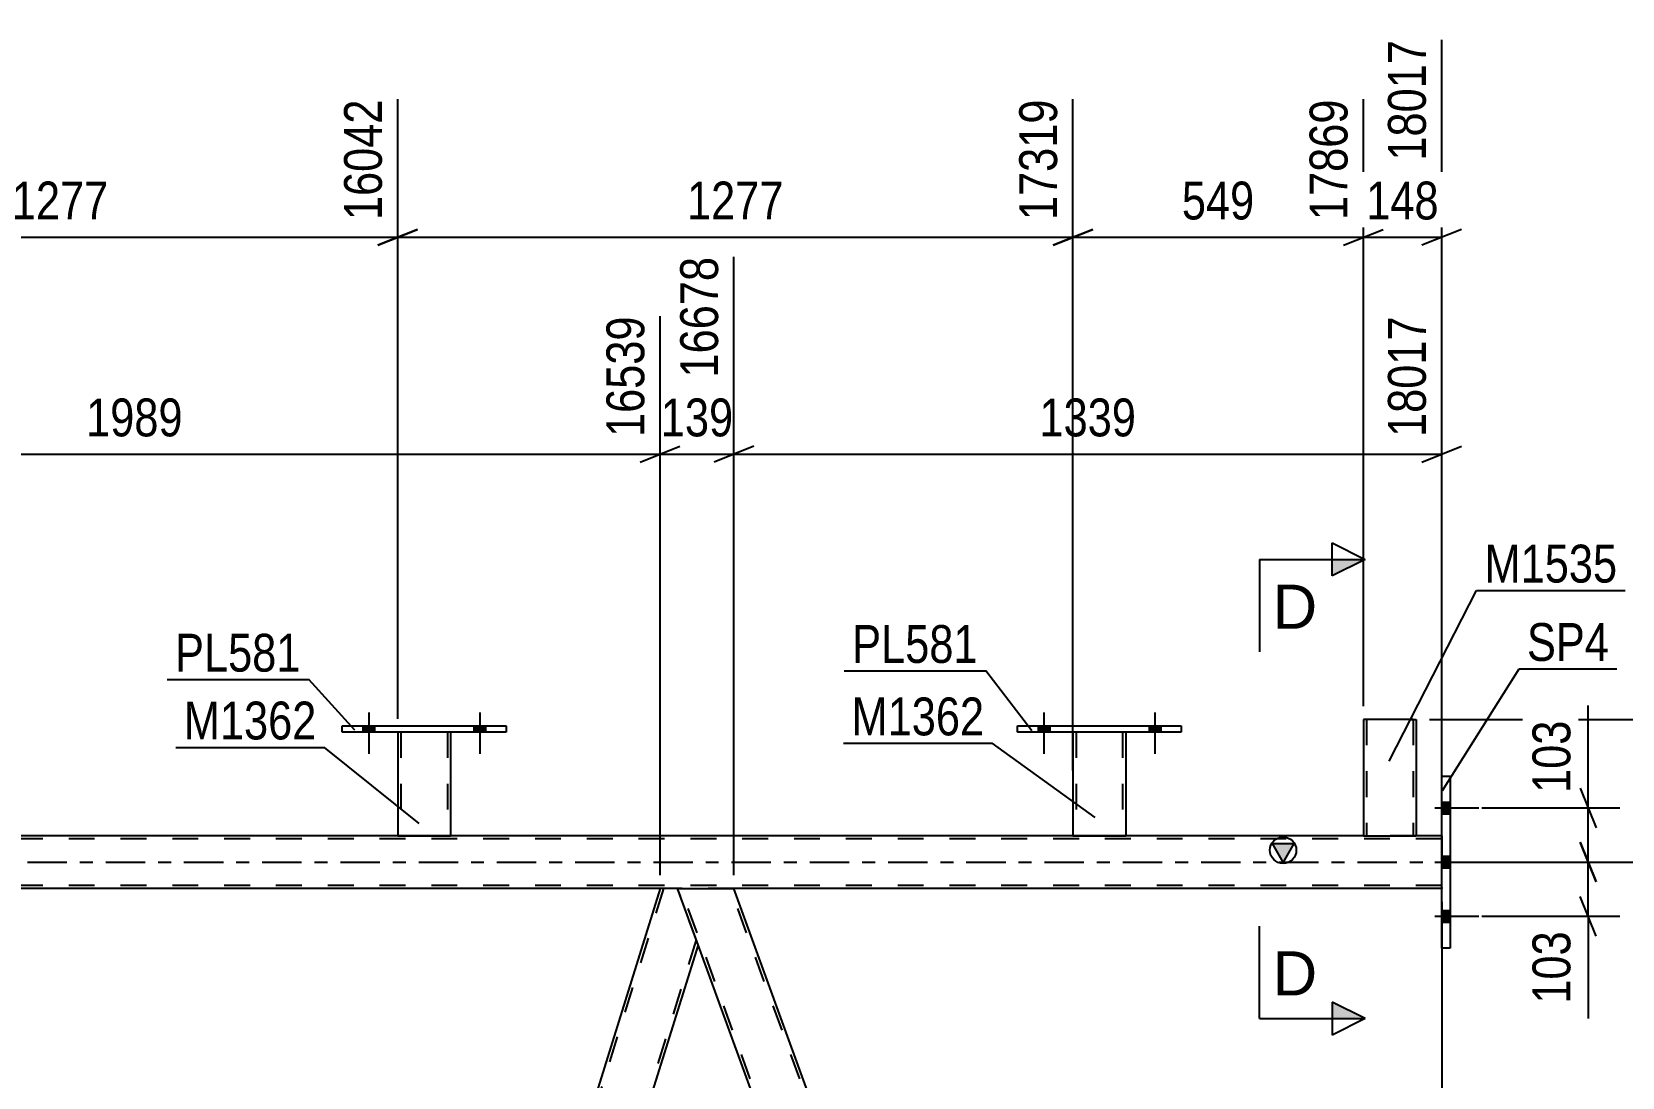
# Model space of a CAD drawing. Header units: millimetres. Extents: x 0 to 841, y 0 to 594.
# Drawn here: x 660.3 to 780.6, y 428.7 to 507.8 of the extents above; entities that cross this region are included whole.
import ezdxf

# ---------------------------------------------------------------- set-up
doc = ezdxf.new("R2010")
doc.units = ezdxf.units.MM
doc.linetypes.add('DXK_LINE_DOT2', pattern=[3.9198, 1.9599, -1.9599])
doc.linetypes.add('DXK_LINE_DOT3', pattern=[5.9187, 2.979, -0.9799, 0.9799, -0.9799])
doc.styles.add('Arial', font='ARIAL.TTF', dxfattribs={"height": 0.2})
doc.styles.add('Arial Narrow', font='ARIALN.TTF', dxfattribs={"height": 0.2})

# ---------------------------------------------------------------- blocks, each defined once
blk = doc.blocks.new('Bolt-283133386-3251 - 3202')
at = {"linetype": 'Continuous'}
for points in [[(736.39, 454.84), (737.27, 454.84), (737.27, 455.32), (736.39, 455.32)], [(744.79, 454.84), (745.67, 454.84), (745.67, 455.32), (744.79, 455.32)]]:
    blk.add_hatch(color=1, dxfattribs=at).paths.add_polyline_path(points)
at = {"color": 1, "linetype": 'Continuous'}
for p, q in [((736.83, 456.32), (736.83, 453.2)), ((745.23, 456.32), (745.23, 453.2)), ((736.39, 455.32), (736.39, 454.84)), ((737.27, 455.32), (737.27, 454.84)), ((744.79, 455.32), (744.79, 454.84)), ((745.67, 455.32), (745.67, 454.84))]:
    blk.add_line(p, q, dxfattribs=at)
blk = doc.blocks.new('Part-283133386-3346 - 3202')
at = {"color": 2, "linetype": 'Continuous'}
for p, q in [((734.83, 454.84), (734.83, 455.32)), ((734.83, 455.32), (747.23, 455.32)), ((747.23, 454.84), (734.83, 454.84)), ((747.23, 455.32), (747.23, 454.84))]:
    blk.add_line(p, q, dxfattribs=at)
blk = doc.blocks.new('Bolt-283133386-3252 - 3202')
at = {"linetype": 'Continuous'}
for points in [[(736.39, 454.84), (737.27, 454.84), (737.27, 455.32), (736.39, 455.32)], [(744.79, 454.84), (745.67, 454.84), (745.67, 455.32), (744.79, 455.32)]]:
    blk.add_hatch(color=1, dxfattribs=at).paths.add_polyline_path(points)
at = {"color": 1, "linetype": 'Continuous'}
for p, q in [((736.83, 456.32), (736.83, 453.2)), ((745.23, 456.32), (745.23, 453.2)), ((736.39, 455.32), (736.39, 454.84)), ((737.27, 455.32), (737.27, 454.84)), ((744.79, 455.32), (744.79, 454.84)), ((745.67, 455.32), (745.67, 454.84))]:
    blk.add_line(p, q, dxfattribs=at)
blk = doc.blocks.new('Bolt-283133386-3253 - 3202')
at = {"linetype": 'Continuous'}
for points in [[(685.31, 454.84), (686.19, 454.84), (686.19, 455.32), (685.31, 455.32)], [(693.71, 454.84), (694.59, 454.84), (694.59, 455.32), (693.71, 455.32)]]:
    blk.add_hatch(color=1, dxfattribs=at).paths.add_polyline_path(points)
at = {"color": 1, "linetype": 'Continuous'}
for p, q in [((685.75, 456.32), (685.75, 453.2)), ((694.15, 456.32), (694.15, 453.2)), ((685.31, 455.32), (685.31, 454.84)), ((686.19, 455.32), (686.19, 454.84)), ((693.71, 455.32), (693.71, 454.84)), ((694.59, 455.32), (694.59, 454.84))]:
    blk.add_line(p, q, dxfattribs=at)
blk = doc.blocks.new('Bolt-283133386-3254 - 3202')
at = {"linetype": 'Continuous'}
for points in [[(685.31, 454.84), (686.19, 454.84), (686.19, 455.32), (685.31, 455.32)], [(693.71, 454.84), (694.59, 454.84), (694.59, 455.32), (693.71, 455.32)]]:
    blk.add_hatch(color=1, dxfattribs=at).paths.add_polyline_path(points)
at = {"color": 1, "linetype": 'Continuous'}
for p, q in [((685.75, 456.32), (685.75, 453.2)), ((694.15, 456.32), (694.15, 453.2)), ((685.31, 455.32), (685.31, 454.84)), ((686.19, 455.32), (686.19, 454.84)), ((693.71, 455.32), (693.71, 454.84)), ((694.59, 455.32), (694.59, 454.84))]:
    blk.add_line(p, q, dxfattribs=at)
blk = doc.blocks.new('Bolt-283133386-3278 - 3202')
at = {"linetype": 'Continuous'}
for points in [[(767.57, 448.66), (767.57, 449.54), (766.93, 449.54), (766.93, 448.66)], [(767.57, 448.66), (767.57, 449.54), (766.93, 449.54), (766.93, 448.66)], [(767.57, 448.66), (767.57, 449.54), (766.93, 449.54), (766.93, 448.66)], [(767.57, 444.56), (767.57, 445.44), (766.93, 445.44), (766.93, 444.56)], [(767.57, 444.56), (767.57, 445.44), (766.93, 445.44), (766.93, 444.56)], [(767.57, 440.46), (767.57, 441.34), (766.93, 441.34), (766.93, 440.46)], [(767.57, 440.46), (767.57, 441.34), (766.93, 441.34), (766.93, 440.46)], [(767.57, 440.46), (767.57, 441.34), (766.93, 441.34), (766.93, 440.46)]]:
    blk.add_hatch(color=1, dxfattribs=at).paths.add_polyline_path(points)
at = {"color": 1, "linetype": 'Continuous'}
for p, q in [((766.41, 449.1), (769.73, 449.1)), ((766.41, 449.1), (769.73, 449.1)), ((766.41, 449.1), (769.73, 449.1)), ((766.93, 449.54), (767.57, 449.54)), ((766.93, 449.54), (767.57, 449.54)), ((766.93, 449.54), (767.57, 449.54)), ((766.93, 448.66), (767.57, 448.66)), ((766.93, 448.66), (767.57, 448.66)), ((766.93, 448.66), (767.57, 448.66)), ((766.93, 445.44), (767.57, 445.44)), ((766.93, 445.44), (767.57, 445.44)), ((766.41, 445), (769.73, 445)), ((766.41, 445), (769.73, 445)), ((766.93, 444.56), (767.57, 444.56)), ((766.93, 444.56), (767.57, 444.56)), ((766.41, 440.9), (769.73, 440.9)), ((766.41, 440.9), (769.73, 440.9)), ((766.41, 440.9), (769.73, 440.9)), ((766.93, 441.34), (767.57, 441.34)), ((766.93, 441.34), (767.57, 441.34)), ((766.93, 441.34), (767.57, 441.34)), ((766.93, 440.46), (767.57, 440.46)), ((766.93, 440.46), (767.57, 440.46)), ((766.93, 440.46), (767.57, 440.46))]:
    blk.add_line(p, q, dxfattribs=at)
blk = doc.blocks.new('Part-283133386-3288 - 3202')
at = {"linetype": 'Continuous'}
blk.add_hatch(color=2, dxfattribs=at).paths.add_polyline_path([(754.93, 445), (754.13, 446.4), (755.73, 446.4)])
at = {"color": 2, "linetype": 'Continuous'}
for p, q in [((761, 447), (103.58, 447)), ((754.93, 445), (754.13, 446.4)), ((754.13, 446.4), (755.73, 446.4)), ((755.73, 446.4), (754.93, 445)), ((766.93, 447), (765, 447)), ((707.8, 443), (628.24, 443)), ((766.93, 443), (713.38, 443))]:
    blk.add_line(p, q, dxfattribs=at)
at = {"color": 7, "linetype": 'DXK_LINE_DOT2'}
for p, q in [((766.93, 446.76), (103.58, 446.76)), ((765, 447), (761, 447)), ((766.93, 447), (766.93, 443)), ((766.93, 443.24), (103.58, 443.24)), ((713.38, 443), (707.8, 443))]:
    blk.add_line(p, q, dxfattribs=at)
at = {"color": 7, "linetype": 'DXK_LINE_DOT3'}
blk.add_line((103.58, 445), (766.93, 445), dxfattribs=at)
at = {"color": 2, "linetype": 'Continuous'}
blk.add_circle((754.93, 445.9), 1, dxfattribs=at)
blk = doc.blocks.new('Part-283133386-3291 - 3202')
at = {"color": 7, "linetype": 'DXK_LINE_DOT2'}
for p, q in [((739.03, 454.85), (743.03, 454.85)), ((739.03, 454.84), (739.03, 454.85)), ((739.03, 454.85), (739.03, 454.84)), ((739.27, 454.85), (739.27, 447)), ((742.79, 454.85), (742.79, 447)), ((743.03, 454.85), (743.03, 454.84)), ((743.03, 454.84), (743.03, 454.85)), ((742.73, 447), (742.77, 447)), ((742.73, 447), (742.77, 447)), ((742.77, 447), (742.79, 447)), ((742.77, 447), (742.79, 447))]:
    blk.add_line(p, q, dxfattribs=at)
at = {"color": 2, "linetype": 'Continuous'}
for p, q in [((739.03, 454.84), (739.03, 447)), ((743.03, 454.84), (743.03, 447)), ((739.03, 447), (743.03, 447))]:
    blk.add_line(p, q, dxfattribs=at)
blk = doc.blocks.new('Part-283133386-3351 - 3202')
at = {"color": 2, "linetype": 'Continuous'}
for p, q in [((761, 455.8), (761, 447)), ((764.52, 455.8), (761, 455.8)), ((764.52, 455.8), (765, 455.8)), ((765, 455.8), (765, 447)), ((761, 447), (764.97, 447)), ((765, 447), (764.97, 447))]:
    blk.add_line(p, q, dxfattribs=at)
at = {"color": 7, "linetype": 'DXK_LINE_DOT2'}
for p, q in [((761.24, 455.8), (761.24, 447)), ((764.76, 455.8), (764.62, 455.8)), ((764.69, 455.8), (764.71, 455.8)), ((764.71, 455.8), (764.75, 455.8)), ((764.75, 455.8), (764.76, 455.8)), ((764.76, 455.8), (764.76, 447)), ((764.75, 447), (764.76, 447))]:
    blk.add_line(p, q, dxfattribs=at)
blk = doc.blocks.new('Part-283133386-3356 - 3202')
at = {"color": 2, "linetype": 'Continuous'}
for p, q in [((683.75, 454.84), (683.75, 455.32)), ((683.75, 455.32), (696.15, 455.32)), ((696.15, 454.84), (683.75, 454.84)), ((696.15, 455.32), (696.15, 454.84))]:
    blk.add_line(p, q, dxfattribs=at)
blk = doc.blocks.new('Part-283133386-3361 - 3202')
at = {"color": 7, "linetype": 'DXK_LINE_DOT2'}
for p, q in [((687.95, 454.85), (691.95, 454.85)), ((687.95, 454.84), (687.95, 454.85)), ((687.95, 454.85), (687.95, 454.84)), ((688.19, 454.85), (688.19, 447)), ((691.71, 454.85), (691.71, 447)), ((691.95, 454.85), (691.95, 454.84)), ((691.95, 454.84), (691.95, 454.85)), ((691.65, 447), (691.69, 447)), ((691.65, 447), (691.69, 447)), ((691.69, 447), (691.71, 447)), ((691.69, 447), (691.71, 447))]:
    blk.add_line(p, q, dxfattribs=at)
at = {"color": 2, "linetype": 'Continuous'}
for p, q in [((687.95, 454.84), (687.95, 447)), ((691.95, 454.84), (691.95, 447)), ((687.95, 447), (691.95, 447))]:
    blk.add_line(p, q, dxfattribs=at)
blk = doc.blocks.new('Part-283133386-3593 - 3202')
at = {"color": 7, "linetype": 'DXK_LINE_DOT2'}
for p, q in [((708.05, 443), (671.24, 324.88)), ((710.53, 439.12), (673.96, 321.78)), ((671.52, 326.6), (671.1, 325.25)), ((675.71, 326.6), (674.21, 321.78)), ((672.36, 321.78), (671.1, 325.25)), ((674.21, 321.78), (672.36, 321.78))]:
    blk.add_line(p, q, dxfattribs=at)
at = {"color": 2, "linetype": 'Continuous'}
for p, q in [((707.8, 443), (671.52, 326.6)), ((709.12, 443), (707.8, 443)), ((710.67, 438.75), (709.12, 443)), ((710.67, 438.75), (675.71, 326.6))]:
    blk.add_line(p, q, dxfattribs=at)
blk = doc.blocks.new('Part-283133386-3553 - 3202')
at = {"color": 2, "linetype": 'Continuous'}
for p, q in [((766.93, 438.5), (766.93, 451.5)), ((766.93, 451.5), (767.57, 451.5)), ((767.57, 451.5), (767.57, 438.5)), ((767.57, 438.5), (766.93, 438.5))]:
    blk.add_line(p, q, dxfattribs=at)
blk = doc.blocks.new('Part-283133386-3558 - 3202')
at = {"color": 2, "linetype": 'Continuous'}
for p, q in [((628.24, 443), (623.99, 443)), ((628.24, 443), (670.61, 326.6)), ((666.35, 326.6), (625.53, 438.75))]:
    blk.add_line(p, q, dxfattribs=at)
at = {"color": 7, "linetype": 'DXK_LINE_DOT2'}
for p, q in [((623.99, 443), (625.53, 438.75)), ((668.36, 321.78), (624.24, 443)), ((672.11, 321.78), (627.99, 443)), ((668.11, 321.78), (666.35, 326.6)), ((672.36, 321.78), (670.61, 326.6)), ((672.36, 321.78), (668.11, 321.78))]:
    blk.add_line(p, q, dxfattribs=at)
blk = doc.blocks.new('Part-283133386-3588 - 3202')
at = {"color": 2, "linetype": 'Continuous'}
for p, q in [((709.12, 443), (713.38, 443)), ((757.5, 321.78), (713.38, 443)), ((753.24, 321.78), (710.67, 438.75))]:
    blk.add_line(p, q, dxfattribs=at)
at = {"color": 7, "linetype": 'DXK_LINE_DOT2'}
for p, q in [((710.67, 438.75), (709.12, 443)), ((753.5, 321.78), (709.38, 443)), ((757.24, 321.78), (713.12, 443)), ((757.5, 321.78), (753.24, 321.78))]:
    blk.add_line(p, q, dxfattribs=at)
blk = doc.blocks.new('StraightDimension-283133386-13491 - 3202')
at = {"color": 7, "linetype": 'Continuous'}
for p, q in [((739.03, 451.92), (739.03, 502.72)), ((761, 456.8), (761, 502.72)), ((740.53, 492.87), (737.53, 491.67)), ((739.03, 492.27), (761, 492.27)), ((759.5, 491.67), (762.5, 492.87))]:
    blk.add_line(p, q, dxfattribs=at)
at = {"color": 0}
blk.add_wipeout([(753.36, 493.02), (753.36, 497.22), (746.67, 497.22), (746.67, 493.02)], dxfattribs=at)
at = {"color": 3, "style": 'Arial Narrow'}
blk.add_text('549', height=2.863, dxfattribs=at).set_placement((747.27, 493.62))
at = {"color": 0, "linetype": 'Continuous'}
blk.add_wipeout([(760.4, 503.32), (756.2, 503.32), (756.2, 492.97), (760.4, 492.97)], dxfattribs=at)
at = {"color": 3, "linetype": 'Continuous', "style": 'Arial Narrow'}
blk.add_text('17869', height=2.863, rotation=90.0002, dxfattribs=at).set_placement((759.8, 493.57))
blk = doc.blocks.new('StraightDimension-283133386-22690 - 3202')
at = {"color": 7, "linetype": 'Continuous'}
blk.add_line((766, 455.8), (815.26, 455.8), dxfattribs=at)
blk = doc.blocks.new('StraightDimension-283133386-13490 - 3202')
at = {"color": 7, "linetype": 'Continuous'}
for p, q in [((766.93, 448), (766.93, 507.22)), ((761, 456.8), (761, 502.72)), ((759.5, 491.67), (762.5, 492.87)), ((761, 492.27), (766.93, 492.27)), ((768.43, 492.87), (765.43, 491.67))]:
    blk.add_line(p, q, dxfattribs=at)
at = {"color": 0}
blk.add_wipeout([(767.31, 493.02), (767.31, 497.22), (760.62, 497.22), (760.62, 493.02)], dxfattribs=at)
at = {"color": 3, "style": 'Arial Narrow'}
blk.add_text('148', height=2.863, dxfattribs=at).set_placement((761.22, 493.62))
at = {"color": 0, "linetype": 'Continuous'}
blk.add_wipeout([(766.33, 507.82), (762.13, 507.82), (762.13, 497.47), (766.33, 497.47)], dxfattribs=at)
at = {"color": 3, "linetype": 'Continuous', "style": 'Arial Narrow'}
blk.add_text('18017', height=2.863, rotation=90.0002, dxfattribs=at).set_placement((765.73, 498.07))
blk = doc.blocks.new('StraightDimension-283133386-22263 - 3202')
at = {"color": 7, "linetype": 'Continuous'}
for p, q in [((713.38, 444), (713.38, 490.8)), ((707.8, 444), (707.8, 486.3)), ((706.3, 475.26), (709.3, 476.46)), ((707.8, 475.86), (713.38, 475.86)), ((714.88, 476.46), (711.88, 475.26))]:
    blk.add_line(p, q, dxfattribs=at)
at = {"color": 0}
blk.add_wipeout([(713.93, 476.61), (713.93, 480.81), (707.25, 480.81), (707.25, 476.61)], dxfattribs=at)
at = {"color": 3, "style": 'Arial Narrow'}
blk.add_text('139', height=2.863, dxfattribs=at).set_placement((707.85, 477.21))
at = {"color": 0, "linetype": 'Continuous'}
blk.add_wipeout([(712.78, 491.4), (708.58, 491.4), (708.58, 481.06), (712.78, 481.06)], dxfattribs=at)
at = {"color": 3, "linetype": 'Continuous', "style": 'Arial Narrow'}
blk.add_text('16678', height=2.863, rotation=90.0002, dxfattribs=at).set_placement((712.18, 481.66))
blk = doc.blocks.new('StraightDimension-283133386-22262 - 3202')
at = {"color": 7, "linetype": 'Continuous'}
for p, q in [((713.38, 444), (713.38, 490.8)), ((766.93, 448), (766.93, 486.3)), ((714.88, 476.46), (711.88, 475.26)), ((713.38, 475.86), (766.93, 475.86)), ((765.43, 475.26), (768.43, 476.46))]:
    blk.add_line(p, q, dxfattribs=at)
at = {"color": 0}
blk.add_wipeout([(744.41, 476.61), (744.41, 480.81), (735.9, 480.81), (735.9, 476.61)], dxfattribs=at)
at = {"color": 3, "style": 'Arial Narrow'}
blk.add_text('1339', height=2.863, dxfattribs=at).set_placement((736.5, 477.21))
at = {"color": 0, "linetype": 'Continuous'}
blk.add_wipeout([(766.33, 486.9), (762.13, 486.9), (762.13, 476.56), (766.33, 476.56)], dxfattribs=at)
at = {"color": 3, "linetype": 'Continuous', "style": 'Arial Narrow'}
blk.add_text('18017', height=2.863, rotation=90.0002, dxfattribs=at).set_placement((765.73, 477.16))
blk = doc.blocks.new('StraightDimension-283133386-13342 - 3202')
at = {"color": 7, "linetype": 'Continuous'}
for p, q in [((777.41, 446.5), (778.61, 443.5)), ((769.97, 445), (780.41, 445)), ((778.01, 440.9), (778.01, 445)), ((778.61, 439.4), (777.41, 442.4)), ((769.97, 440.9), (780.41, 440.9)), ((778.01, 440.9), (778.01, 433.17)), ((778.01, 440.9), (778.01, 433.17))]:
    blk.add_line(p, q, dxfattribs=at)
at = {"color": 0}
blk.add_wipeout([(777.26, 440.38), (773.06, 440.38), (773.06, 433.69), (777.26, 433.69)], dxfattribs=at)
at = {"color": 3, "style": 'Arial Narrow'}
blk.add_text('103', height=2.863, rotation=90.0002, dxfattribs=at).set_placement((776.66, 434.29))
blk = doc.blocks.new('StraightDimension-283133386-13344 - 3202')
at = {"color": 7, "linetype": 'Continuous'}
for p, q in [((778.01, 449.1), (778.01, 456.84)), ((778.01, 449.1), (778.01, 456.84)), ((777.41, 450.6), (778.61, 447.6)), ((769.97, 449.1), (780.41, 449.1)), ((778.01, 445), (778.01, 449.1)), ((778.61, 443.5), (777.41, 446.5)), ((769.97, 445), (780.41, 445))]:
    blk.add_line(p, q, dxfattribs=at)
at = {"color": 0}
blk.add_wipeout([(777.26, 456.31), (773.06, 456.31), (773.06, 449.63), (777.26, 449.63)], dxfattribs=at)
at = {"color": 3, "style": 'Arial Narrow'}
blk.add_text('103', height=2.863, rotation=90.0002, dxfattribs=at).set_placement((776.66, 450.23))
blk = doc.blocks.new('StraightDimension-283133386-13492 - 3202')
at = {"color": 7, "linetype": 'Continuous'}
for p, q in [((687.95, 455.85), (687.95, 502.72)), ((739.03, 451.92), (739.03, 502.72)), ((689.45, 492.87), (686.45, 491.67)), ((687.95, 492.27), (739.03, 492.27)), ((737.53, 491.67), (740.53, 492.87))]:
    blk.add_line(p, q, dxfattribs=at)
at = {"color": 0}
blk.add_wipeout([(717.74, 493.02), (717.74, 497.22), (709.23, 497.22), (709.23, 493.02)], dxfattribs=at)
at = {"color": 3, "style": 'Arial Narrow'}
blk.add_text('1277', height=2.863, dxfattribs=at).set_placement((709.83, 493.62))
at = {"color": 0, "linetype": 'Continuous'}
blk.add_wipeout([(738.43, 503.32), (734.23, 503.32), (734.23, 492.97), (738.43, 492.97)], dxfattribs=at)
at = {"color": 3, "linetype": 'Continuous', "style": 'Arial Narrow'}
blk.add_text('17319', height=2.863, rotation=90.0002, dxfattribs=at).set_placement((737.83, 493.57))
blk = doc.blocks.new('StraightDimension-283133386-13493 - 3202')
at = {"color": 7, "linetype": 'Continuous'}
for p, q in [((636.87, 455.85), (636.87, 502.72)), ((687.95, 455.85), (687.95, 502.72)), ((638.37, 492.87), (635.37, 491.67)), ((636.87, 492.27), (687.95, 492.27)), ((686.45, 491.67), (689.45, 492.87))]:
    blk.add_line(p, q, dxfattribs=at)
at = {"color": 0}
blk.add_wipeout([(666.66, 493.02), (666.66, 497.22), (658.15, 497.22), (658.15, 493.02)], dxfattribs=at)
at = {"color": 3, "style": 'Arial Narrow'}
blk.add_text('1277', height=2.863, dxfattribs=at).set_placement((658.75, 493.62))
at = {"color": 0, "linetype": 'Continuous'}
blk.add_wipeout([(687.35, 503.32), (683.15, 503.32), (683.15, 492.97), (687.35, 492.97)], dxfattribs=at)
at = {"color": 3, "linetype": 'Continuous', "style": 'Arial Narrow'}
blk.add_text('16042', height=2.863, rotation=90.0002, dxfattribs=at).set_placement((686.75, 493.57))
blk = doc.blocks.new('StraightDimension-283133386-22715 - 3202')
at = {"color": 7, "linetype": 'Continuous'}
for p, q in [((806.07, 443.5), (804.87, 446.5)), ((767.93, 445), (807.87, 445)), ((805.47, 319.14), (805.47, 445)), ((804.87, 320.64), (806.07, 317.64)), ((789.55, 319.14), (807.87, 319.14))]:
    blk.add_line(p, q, dxfattribs=at)
at = {"color": 0}
blk.add_wipeout([(804.72, 386.33), (800.52, 386.33), (800.52, 377.82), (804.72, 377.82)], dxfattribs=at)
at = {"color": 3, "style": 'Arial Narrow'}
blk.add_text('3147', height=2.863, rotation=90.0002, dxfattribs=at).set_placement((804.12, 378.42))
blk = doc.blocks.new('StraightDimension-283133386-22264 - 3202')
at = {"color": 7, "linetype": 'Continuous'}
for p, q in [((628.24, 444), (628.24, 490.8)), ((707.8, 444), (707.8, 486.3)), ((629.74, 476.46), (626.74, 475.26)), ((628.24, 475.86), (707.8, 475.86)), ((706.3, 475.26), (709.3, 476.46))]:
    blk.add_line(p, q, dxfattribs=at)
at = {"color": 0}
blk.add_wipeout([(672.28, 476.61), (672.28, 480.81), (663.77, 480.81), (663.77, 476.61)], dxfattribs=at)
at = {"color": 3, "style": 'Arial Narrow'}
blk.add_text('1989', height=2.863, dxfattribs=at).set_placement((664.37, 477.21))
at = {"color": 0, "linetype": 'Continuous'}
blk.add_wipeout([(707.2, 486.9), (703, 486.9), (703, 476.56), (707.2, 476.56)], dxfattribs=at)
at = {"color": 3, "linetype": 'Continuous', "style": 'Arial Narrow'}
blk.add_text('16539', height=2.863, rotation=90.0002, dxfattribs=at).set_placement((706.6, 477.16))
blk = doc.blocks.new('StraightDimension-283133386-22704 - 3202')
at = {"color": 7, "linetype": 'Continuous'}
for p, q in [((766.93, 442), (766.93, 383.24)), ((788.55, 322.78), (788.55, 388.49)), ((768.43, 386.24), (765.43, 385.04)), ((787.05, 385.04), (790.05, 386.24)), ((766.93, 385.64), (788.55, 385.64))]:
    blk.add_line(p, q, dxfattribs=at)
at = {"color": 0}
blk.add_wipeout([(781.99, 386.39), (781.99, 390.59), (773.48, 390.59), (773.48, 386.39)], dxfattribs=at)
at = {"color": 3, "style": 'Arial Narrow'}
blk.add_text('1289', height=2.863, dxfattribs=at).set_placement((774.08, 386.99))
blk = doc.blocks.new('SectionMark-283133386-4989 - 3202')
at = {"linetype": 'Continuous'}
for points in [[(758.64, 466.65), (758.64, 467.9), (761.14, 467.9)], [(758.64, 433.16), (758.64, 434.41), (761.14, 433.16)]]:
    blk.add_hatch(color=6, dxfattribs=at).paths.add_polyline_path(points)
at = {"color": 6, "linetype": 'Continuous'}
for p, q in [((758.64, 466.65), (758.64, 469.15)), ((758.64, 469.15), (761.14, 467.9)), ((753.14, 467.9), (753.14, 460.9)), ((753.14, 467.9), (761.14, 467.9)), ((761.14, 467.9), (758.64, 466.65)), ((753.14, 433.16), (753.14, 440.16)), ((761.14, 433.16), (758.64, 434.41)), ((758.64, 434.41), (758.64, 431.91)), ((753.14, 433.16), (761.14, 433.16)), ((761.14, 433.16), (758.64, 431.91))]:
    blk.add_line(p, q, dxfattribs=at)
at = {"color": 0, "linetype": 'Continuous'}
for points in [[(757.51, 462.65), (757.51, 466.15), (754.14, 466.15), (754.14, 462.65)], [(757.51, 434.91), (757.51, 438.41), (754.14, 438.41), (754.14, 434.91)]]:
    blk.add_wipeout(points, dxfattribs=at)
at = {"color": 3, "linetype": 'Continuous', "style": 'Arial'}
for p in [(754.14, 462.65), (754.14, 434.91)]:
    blk.add_text('D', height=3.34, dxfattribs=at).set_placement(p)
blk = doc.blocks.new('Mark-283133386-3342 - 3202')
at = {"color": 0}
blk.add_wipeout([(731.84, 460.07), (731.84, 463.07), (722.33, 463.07), (722.33, 460.07)], dxfattribs=at)
blk.add_wipeout([(731.84, 460.07), (731.84, 463.07), (722.33, 463.07), (722.33, 460.07)], dxfattribs=at)
at = {"color": 30, "linetype": 'Continuous'}
for p in [(721.73, 459.47), (735.91, 454.93)]:
    blk.add_line(p, (732.44, 459.47), dxfattribs=at)
at = {"color": 3, "style": 'Arial Narrow'}
blk.add_text('PL581', height=2.863, dxfattribs=at).set_placement((722.33, 460.07))
blk = doc.blocks.new('Mark-283133386-3347 - 3202')
at = {"color": 0}
blk.add_wipeout([(780.22, 466.15), (780.22, 469.15), (770.17, 469.15), (770.17, 466.15)], dxfattribs=at)
blk.add_wipeout([(780.22, 466.15), (780.22, 469.15), (770.17, 469.15), (770.17, 466.15)], dxfattribs=at)
at = {"color": 30, "linetype": 'Continuous'}
for p, q in [((762.96, 452.63), (769.57, 465.55)), ((769.57, 465.55), (780.82, 465.55))]:
    blk.add_line(p, q, dxfattribs=at)
at = {"color": 3, "style": 'Arial Narrow'}
blk.add_text('M1535', height=2.863, dxfattribs=at).set_placement((770.17, 466.15))
blk = doc.blocks.new('Mark-283133386-3352 - 3202')
at = {"color": 0}
blk.add_wipeout([(680.61, 459.41), (680.61, 462.41), (671.1, 462.41), (671.1, 459.41)], dxfattribs=at)
blk.add_wipeout([(680.61, 459.41), (680.61, 462.41), (671.1, 462.41), (671.1, 459.41)], dxfattribs=at)
at = {"color": 30, "linetype": 'Continuous'}
for p in [(670.5, 458.81), (684.69, 454.99)]:
    blk.add_line(p, (681.21, 458.81), dxfattribs=at)
at = {"color": 3, "style": 'Arial Narrow'}
blk.add_text('PL581', height=2.863, dxfattribs=at).set_placement((671.1, 459.41))
blk = doc.blocks.new('Mark-283133386-3357 - 3202')
at = {"color": 0}
blk.add_wipeout([(681.81, 454.28), (681.81, 457.28), (671.76, 457.28), (671.76, 454.28)], dxfattribs=at)
blk.add_wipeout([(681.81, 454.28), (681.81, 457.28), (671.76, 457.28), (671.76, 454.28)], dxfattribs=at)
at = {"color": 30, "linetype": 'Continuous'}
for p in [(671.16, 453.68), (689.57, 447.92)]:
    blk.add_line(p, (682.41, 453.68), dxfattribs=at)
at = {"color": 3, "style": 'Arial Narrow'}
blk.add_text('M1362', height=2.863, dxfattribs=at).set_placement((671.76, 454.28))
blk = doc.blocks.new('Mark-283133386-3549 - 3202')
at = {"color": 0}
blk.add_wipeout([(779.59, 460.22), (779.59, 463.22), (773.38, 463.22), (773.38, 460.22)], dxfattribs=at)
blk.add_wipeout([(779.59, 460.22), (779.59, 463.22), (773.38, 463.22), (773.38, 460.22)], dxfattribs=at)
at = {"color": 30, "linetype": 'Continuous'}
for p, q in [((766.99, 450.42), (772.78, 459.62)), ((772.78, 459.62), (780.19, 459.62))]:
    blk.add_line(p, q, dxfattribs=at)
at = {"color": 3, "style": 'Arial Narrow'}
blk.add_text('SP4', height=2.863, dxfattribs=at).set_placement((773.38, 460.22))
blk = doc.blocks.new('Mark-283133386-22660 - 3202')
at = {"color": 0}
blk.add_wipeout([(732.33, 454.59), (732.33, 457.59), (722.28, 457.59), (722.28, 454.59)], dxfattribs=at)
blk.add_wipeout([(732.33, 454.59), (732.33, 457.59), (722.28, 457.59), (722.28, 454.59)], dxfattribs=at)
at = {"color": 30, "linetype": 'Continuous'}
for p in [(721.68, 453.99), (740.72, 448.37)]:
    blk.add_line(p, (732.93, 453.99), dxfattribs=at)
at = {"color": 3, "style": 'Arial Narrow'}
blk.add_text('M1362', height=2.863, dxfattribs=at).set_placement((722.28, 454.59))

msp = doc.modelspace()

# ---------------------------------------------------------------- block references
for name in ['Bolt-283133386-3253 - 3202', 'Bolt-283133386-3254 - 3202', 'Bolt-283133386-3251 - 3202', 'Bolt-283133386-3252 - 3202', 'Part-283133386-3356 - 3202', 'Part-283133386-3361 - 3202', 'Part-283133386-3346 - 3202', 'Part-283133386-3291 - 3202', 'Part-283133386-3351 - 3202', 'Part-283133386-3553 - 3202', 'Bolt-283133386-3278 - 3202', 'Part-283133386-3288 - 3202', 'Part-283133386-3558 - 3202', 'Part-283133386-3593 - 3202', 'Part-283133386-3588 - 3202']:
    msp.add_blockref(name, (0, 0))

# ---------------------------------------------------------------- next in the draw order: block references
msp.add_blockref('StraightDimension-283133386-13491 - 3202', (0, 0))

# ---------------------------------------------------------------- next in the draw order: block references
msp.add_blockref('StraightDimension-283133386-22690 - 3202', (0, 0))

# ---------------------------------------------------------------- next in the draw order: block references
for name in ['StraightDimension-283133386-13490 - 3202', 'StraightDimension-283133386-22263 - 3202', 'StraightDimension-283133386-13342 - 3202']:
    msp.add_blockref(name, (0, 0))

# ---------------------------------------------------------------- next in the draw order: block references
for name in ['StraightDimension-283133386-22262 - 3202', 'StraightDimension-283133386-13344 - 3202']:
    msp.add_blockref(name, (0, 0))

# ---------------------------------------------------------------- next in the draw order: block references
for name in ['StraightDimension-283133386-13492 - 3202', 'SectionMark-283133386-4989 - 3202', 'Mark-283133386-3347 - 3202', 'StraightDimension-283133386-22715 - 3202']:
    msp.add_blockref(name, (0, 0))

# ---------------------------------------------------------------- next in the draw order: block references
for name in ['StraightDimension-283133386-13493 - 3202', 'Mark-283133386-3342 - 3202', 'Mark-283133386-3549 - 3202', 'StraightDimension-283133386-22704 - 3202']:
    msp.add_blockref(name, (0, 0))

# ---------------------------------------------------------------- next in the draw order: block references
for name in ['StraightDimension-283133386-22264 - 3202', 'Mark-283133386-22660 - 3202']:
    msp.add_blockref(name, (0, 0))

# ---------------------------------------------------------------- next in the draw order: block references
msp.add_blockref('Mark-283133386-3352 - 3202', (0, 0))

# ---------------------------------------------------------------- next in the draw order: block references
msp.add_blockref('Mark-283133386-3357 - 3202', (0, 0))

doc.saveas('drawing.dxf')
